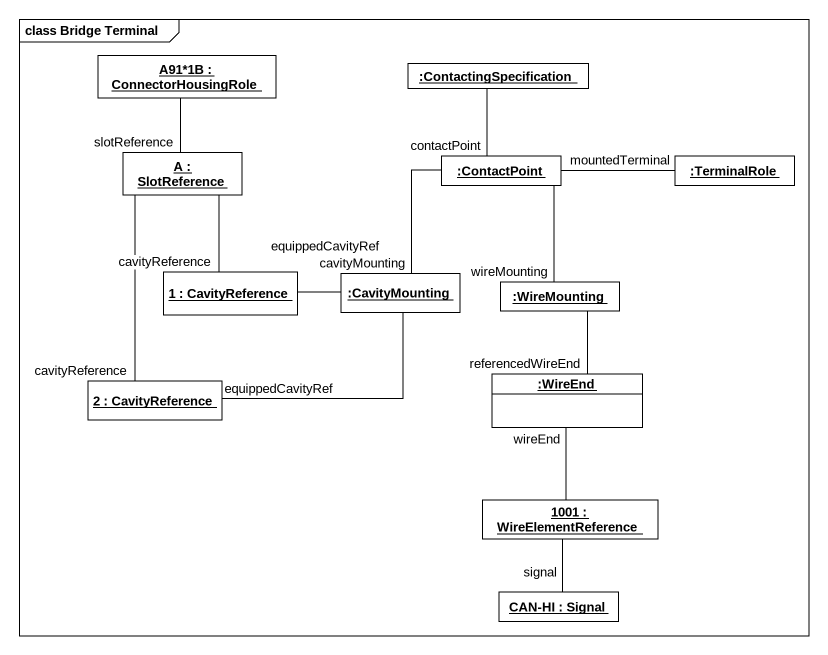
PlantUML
@startuml
mainframe class Bridge Terminal
hide circle
hide empty members
object "A91*1B : ConnectorHousingRole" as A91_1B
object ":ContactingSpecification" as ContactingSpecification
object "A : SlotReference" as A
object ":ContactPoint" as ContactPoint
object ":TerminalRole" as TerminalRole
object "1 : CavityReference" as o1
object ":CavityMounting" as CavityMounting
object ":WireMounting" as WireMounting
object "2 : CavityReference" as o2
object ":WireEnd" as WireEnd
object "1001 : WireElementReference" as o1001
object "CAN-HI : Signal" as CAN_HI
A91_1B -- A : slotReference
ContactingSpecification -- ContactPoint : contactPoint
A -- o1 : cavityReference
A -- o2 : cavityReference
ContactPoint -right- TerminalRole : mountedTerminal
ContactPoint -- CavityMounting : cavityMounting
ContactPoint -- WireMounting : wireMounting
CavityMounting -left- o1 : equippedCavityRef
CavityMounting -left- o2 : equippedCavityRef
WireMounting -- WireEnd : referencedWireEnd
WireEnd -- o1001 : wireEnd
o1001 -- CAN_HI : signal
@enduml
